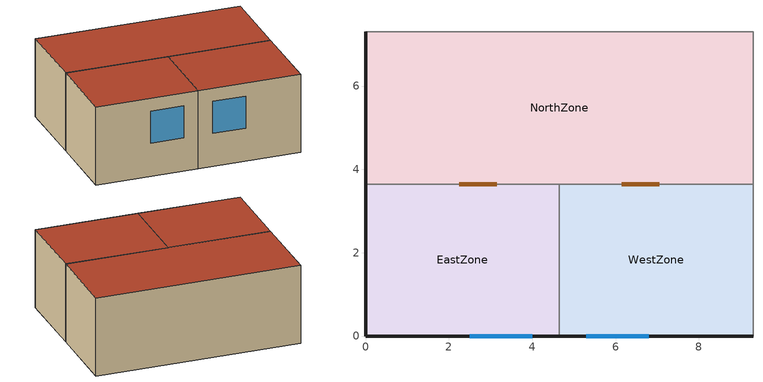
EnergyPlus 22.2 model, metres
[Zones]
WestZone
 floor adiabatic (Interior Floor): 9.3,3.65 9.3,0 4.65,0 4.65,3.65 z0
 wall outside (ASHRAE 189.1-2009 ExtWall Mass ClimateZone 5): 4.65,0 9.3,0 z0:3.66
 wall adiabatic (Interior Wall): 9.3,0 9.3,3.65 z0:3.66
 wall to NorthZone (Interior Wall): 9.3,3.65 4.65,3.65 z0:3.66
 wall to EastZone (Interior Wall): 4.65,3.65 4.65,0 z0:3.66
 window (ASHRAE 189.1-2009 ExtWindow ClimateZone 4-5): 5.3,0 6.8,0 z1.55:3.05
 door inside (Interior Door): 7.05,3.65 6.15,3.65 z0:2.3
 roof outside (ASHRAE 189.1-2009 ExtRoof IEAD ClimateZone 2-5): 9.3,0 9.3,3.65 4.65,3.65 4.65,0 z3.66
NorthZone
 floor adiabatic (Interior Floor): 9.3,7.3 9.3,3.65 0,3.65 0,7.3 z0
 wall outside (ASHRAE 189.1-2009 ExtWall Mass ClimateZone 5): 0,7.3 0,3.65 z0:3.66
 wall adiabatic (Interior Wall): 9.3,3.65 9.3,7.3 0,7.3 z0:3.66
 wall to EastZone (Interior Wall): 0,3.65 4.65,3.65 z0:3.66
 door inside (Interior Door): 6.15,3.65 7.05,3.65 / 2.25,3.65 3.15,3.65 z0:2.3
 roof outside (ASHRAE 189.1-2009 ExtRoof IEAD ClimateZone 2-5): 9.3,3.65 9.3,7.3 0,7.3 0,3.65 z3.66
EastZone
 floor adiabatic (Interior Floor): 4.65,3.65 4.65,0 0,0 0,3.65 z0
 wall outside (ASHRAE 189.1-2009 ExtWall Mass ClimateZone 5): 0,3.65 0,0 4.65,0 z0:3.66
 window (ASHRAE 189.1-2009 ExtWindow ClimateZone 4-5): 2.5,0 4,0 z1.55:3.05
 roof outside (ASHRAE 189.1-2009 ExtRoof IEAD ClimateZone 2-5): 4.65,0 4.65,3.65 0,3.65 0,0 z3.66
[Building]
Single Sided Demo Building: 0, Suburbs, 0.04, 0.4, FullInteriorAndExterior, 25, 6
[Site:GroundTemperature:BuildingSurface]
19.905, 19.922, 19.91, 19.932, 19.949, 20.038, 20.327, 20.062, 20.443, 20.088, 19.986, 19.948
[Site:Location]
San Francisco Intl Ap_CA_USA Design_Conditions: 37.62, -122.4, -8, 2
[SizingPeriod:DesignDay]
SAN_FRANCISCO Ann Clg 1% Condns DB=>MWB: 9, 21, SummerDesignDay, 25.6, 9, , , WetBulb, 16.6, , , , , 101265, 5.8, 310, No, No, No, ASHRAEClearSky, , , , , 1
SAN_FRANCISCO Ann Htg 99% Condns DB: 1, 21, WinterDesignDay, 4.4, 0, , , WetBulb, 4.4, , , , , 101265, 2.4, 140, No, No, No, ASHRAEClearSky, , , , , 0
[Construction]
ASHRAE 189.1-2009 ExtRoof IEAD ClimateZone 2-5: Roof Membrane, Roof Insulation [21], Metal Decking
ASHRAE 189.1-2009 ExtWall Mass ClimateZone 5: 1IN Stucco, 8IN Concrete HW, Wall Insulation [40], 1/2IN Gypsum
ASHRAE 189.1-2009 ExtWindow ClimateZone 4-5: Theoretical Glass [207]
Interior Door: G05 25mm wood
Interior Floor: F16 Acoustic tile, F05 Ceiling air space resistance, M11 100mm lightweight concrete
Interior Wall: G01a 19mm gypsum board, F04 Wall air space resistance, G01a 19mm gypsum board
[Material]
1/2IN Gypsum: Smooth, 0.0127, 0.16, 784.9, 830, 0.9, 0.4, 0.4
1IN Stucco: Smooth, 0.0253, 0.6918, 1858, 837, 0.9, 0.92, 0.92
8IN Concrete HW: MediumRough, 0.2033, 1.7296, 2243, 837, 0.9, 0.65, 0.65
F16 Acoustic tile: MediumSmooth, 0.0191, 0.06, 368, 590, 0.9, 0.3, 0.3
G01a 19mm gypsum board: MediumSmooth, 0.019, 0.16, 800, 1090, 0.9, 0.4, 0.4
G05 25mm wood: MediumSmooth, 0.0254, 0.15, 608, 1630, 0.9, 0.5, 0.5
M11 100mm lightweight concrete: MediumRough, 0.1016, 0.53, 1280, 840, 0.9, 0.5, 0.5
Metal Decking: MediumSmooth, 0.0015, 45.006, 7680, 418.4, 0.9, 0.6, 0.6
Roof Insulation [21]: MediumRough, 0.2105, 0.049, 265, 836.8, 0.9, 0.7, 0.7
Roof Membrane: VeryRough, 0.0095, 0.16, 1121.29, 1460, 0.9, 0.7, 0.7
Wall Insulation [40]: MediumRough, 0.0794, 0.0432, 91, 837, 0.9, 0.5, 0.5
[Material:AirGap]
F04 Wall air space resistance: 0.15
F05 Ceiling air space resistance: 0.18
[WindowMaterial:Glazing]
Theoretical Glass [207]: SpectralAverage, , 0.003, 0.3311, 0.6189, 0, 0.44, 0.51, 0, 0, 0.9, 0.9, 0.0133, 1, No
[Zone]
EastZone: 0, 0, 0, 0, , 1, , , , , , Yes
NorthZone: 0, 0, 3.65, 0, , 1, , , , , , Yes
WestZone: 0, 4.65, 0, 0, , 1, , , , , , Yes
[AirflowNetwork:MultiZone:Component:DetailedOpening]
SliderWindow: 0.001, 0.667, NonPivoted, 0, 2, 0, 0.61, 0, 1, 0, 1, 0.61, 0.5, 1, 0
[AirflowNetwork:MultiZone:Surface]
EastZone_Door; EastZone_Window; NorthZone_EastDoor; NorthZone_WestDoor; WestZone_Door; WestZone_Window: SliderWindow, , 1
[AirflowNetwork:MultiZone:Zone]
EastZone; NorthZone: Constant, , , , , , , always_closed, Standard
WestZone: Constant, , , , , , , Window Operation, Standard
[AirflowNetwork:SimulationControl]
AFN_SimulationControl_1: MultizoneWithoutDistribution, SurfaceAverageCalculation, OpeningHeight, LowRise, 500, ZeroNodePressures, 0.00001, 0.000001, -0.5, 90, 0.4
